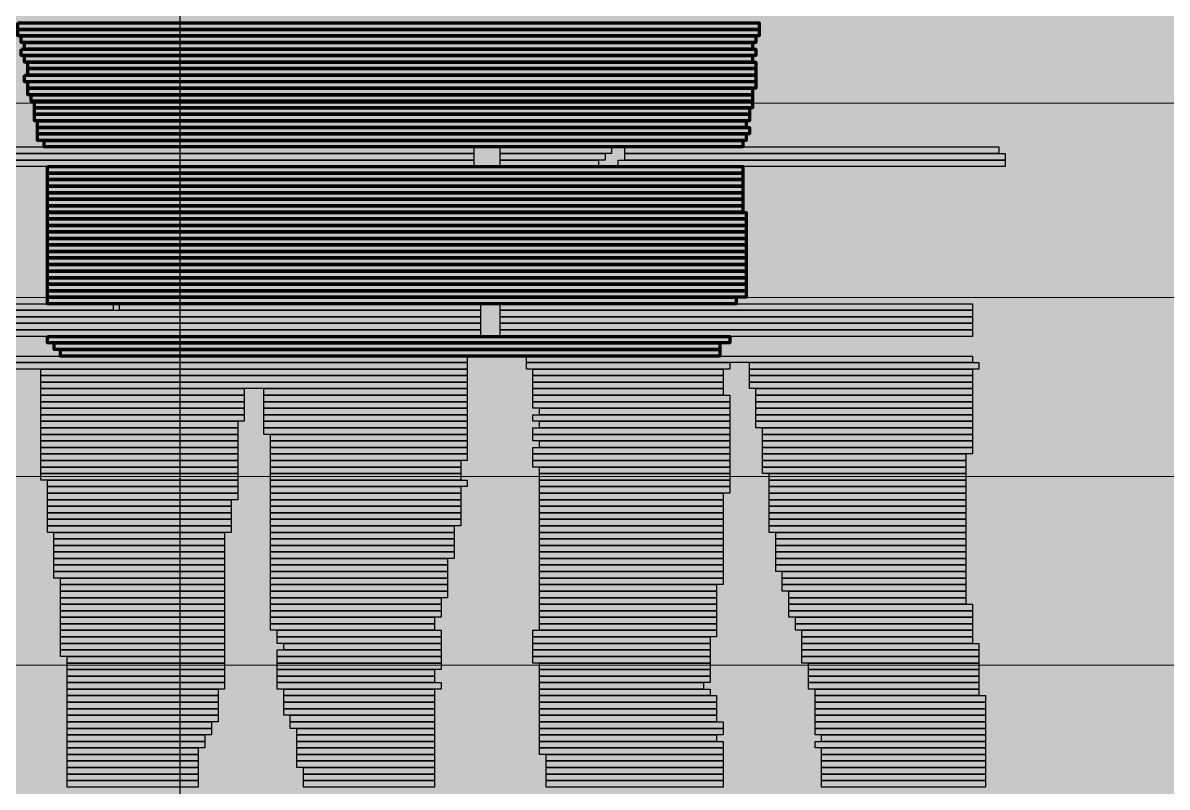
# Model space of a CAD drawing. Header units: millimetres. Extents: x 2976 to 41668, y 1850 to 28527.
# Drawn here: x 21355 to 22453, y 8977 to 9710 of the extents above; entities that cross this region are included whole.
import ezdxf

# ---------------------------------------------------------------- set-up
doc = ezdxf.new("R2010")
doc.units = ezdxf.units.MM
doc.header["$LTSCALE"] = 50
for name, color, linetype in [('00_Wand_Bestand', 7, 'Continuous'), ('01_Daemmung_neu', 9, 'Continuous'), ('05_Linien_stark', 7, 'Continuous'), ('06_Linien_fein', 3, 'Continuous')]:
    doc.layers.add(name, color=color, linetype=linetype)

msp = doc.modelspace()

# ---------------------------------------------------------------- hatches: boundary and pattern name
at = {"layer": '00_Wand_Bestand'}
for points in [[(20937.5, 9591.4), (21787.3, 9591.4), (21787.3, 9585.1), (20937.5, 9585.1)], [(21812.5, 9591.4), (21919.5, 9591.4), (21919.5, 9585.1), (21812.5, 9585.1)], [(21932.1, 9591.4), (22290.9, 9591.4), (22290.9, 9585.1), (21932.1, 9585.1)], [(20943.8, 9585.1), (21787.3, 9585.1), (21787.3, 9578.8), (20943.8, 9578.8)], [(20943.8, 9578.8), (21787.3, 9578.8), (21787.3, 9572.6), (20943.8, 9572.6)], [(21812.5, 9585.1), (21913.2, 9585.1), (21913.2, 9578.8), (21812.5, 9578.8)], [(21812.5, 9578.8), (21906.9, 9578.8), (21906.9, 9572.6), (21812.5, 9572.6)], [(21925.8, 9578.8), (22297.2, 9578.8), (22297.2, 9572.6), (21925.8, 9572.6)], [(21932.1, 9585.1), (22297.2, 9585.1), (22297.2, 9578.8), (21932.1, 9578.8)], [(20943.8, 9440.9), (21441.1, 9440.9), (21441.1, 9434.6), (20943.8, 9434.6)], [(21447.4, 9440.9), (21793.6, 9440.9), (21793.6, 9434.6), (21447.4, 9434.6)], [(21812.5, 9440.9), (22265.7, 9440.9), (22265.7, 9434.6), (21812.5, 9434.6)], [(20956.4, 9384.4), (21781, 9384.4), (21781, 9378.1), (20956.4, 9378.1)], [(21371.9, 9378.1), (21781, 9378.1), (21781, 9371.9), (21371.9, 9371.9)], [(21837.7, 9384.4), (22032.8, 9384.4), (22032.8, 9378.1), (21837.7, 9378.1)], [(21844, 9378.1), (22026.5, 9378.1), (22026.5, 9371.9), (21844, 9371.9)], [(22051.7, 9384.4), (22272, 9384.4), (22272, 9378.1), (22051.7, 9378.1)], [(22051.7, 9378.1), (22265.7, 9378.1), (22265.7, 9371.9), (22051.7, 9371.9)], [(21371.9, 9371.9), (21781, 9371.9), (21781, 9365.6), (21371.9, 9365.6)], [(21844, 9371.9), (22026.5, 9371.9), (22026.5, 9365.6), (21844, 9365.6)], [(22051.7, 9371.9), (22265.7, 9371.9), (22265.7, 9365.6), (22051.7, 9365.6)], [(21371.9, 9365.6), (21781, 9365.6), (21781, 9359.4), (21371.9, 9359.4)], [(21371.9, 9359.4), (21567, 9359.4), (21567, 9353.1), (21371.9, 9353.1)], [(21585.9, 9359.4), (21781, 9359.4), (21781, 9353.1), (21585.9, 9353.1)], [(21844, 9365.6), (22026.5, 9365.6), (22026.5, 9359.4), (21844, 9359.4)], [(21844, 9359.4), (22026.5, 9359.4), (22026.5, 9353.1), (21844, 9353.1)], [(22051.7, 9365.6), (22265.7, 9365.6), (22265.7, 9359.4), (22051.7, 9359.4)], [(22058, 9359.4), (22265.7, 9359.4), (22265.7, 9353.1), (22058, 9353.1)], [(21371.9, 9353.1), (21567, 9353.1), (21567, 9346.8), (21371.9, 9346.8)], [(21371.9, 9346.8), (21567, 9346.8), (21567, 9340.6), (21371.9, 9340.6)], [(21585.9, 9353.1), (21781, 9353.1), (21781, 9346.8), (21585.9, 9346.8)], [(21585.9, 9346.8), (21781, 9346.8), (21781, 9340.6), (21585.9, 9340.6)], [(21844, 9353.1), (22032.8, 9353.1), (22032.8, 9346.8), (21844, 9346.8)], [(21844, 9346.8), (22032.8, 9346.8), (22032.8, 9340.6), (21844, 9340.6)], [(22058, 9353.1), (22265.7, 9353.1), (22265.7, 9346.8), (22058, 9346.8)], [(22058, 9346.8), (22265.7, 9346.8), (22265.7, 9340.6), (22058, 9340.6)], [(21371.9, 9340.5), (21567, 9340.5), (21567, 9334.3), (21371.9, 9334.3)], [(21371.9, 9334.3), (21567, 9334.3), (21567, 9328), (21371.9, 9328)], [(21585.9, 9340.5), (21781, 9340.5), (21781, 9334.3), (21585.9, 9334.3)], [(21585.9, 9334.3), (21781, 9334.3), (21781, 9328), (21585.9, 9328)], [(21844, 9334.3), (22032.8, 9334.3), (22032.8, 9328), (21844, 9328)], [(21850.3, 9340.5), (22032.8, 9340.5), (22032.8, 9334.3), (21850.3, 9334.3)], [(22058, 9340.5), (22265.7, 9340.5), (22265.7, 9334.3), (22058, 9334.3)], [(22058, 9334.3), (22265.7, 9334.3), (22265.7, 9328), (22058, 9328)], [(21371.9, 9328), (21560.7, 9328), (21560.7, 9321.7), (21371.9, 9321.7)], [(21585.9, 9328), (21781, 9328), (21781, 9321.7), (21585.9, 9321.7)], [(21850.3, 9328), (22032.8, 9328), (22032.8, 9321.7), (21850.3, 9321.7)], [(22058, 9328), (22265.7, 9328), (22265.7, 9321.7), (22058, 9321.7)], [(21371.9, 9321.7), (21560.7, 9321.7), (21560.7, 9315.4), (21371.9, 9315.4)], [(21371.9, 9315.5), (21560.7, 9315.5), (21560.7, 9309.2), (21371.9, 9309.2)], [(21585.9, 9321.7), (21781, 9321.7), (21781, 9315.4), (21585.9, 9315.4)], [(21592.2, 9315.5), (21781, 9315.5), (21781, 9309.2), (21592.2, 9309.2)], [(21844, 9321.7), (22032.8, 9321.7), (22032.8, 9315.4), (21844, 9315.4)], [(21844, 9315.5), (22032.8, 9315.5), (22032.8, 9309.2), (21844, 9309.2)], [(22064.3, 9321.7), (22265.7, 9321.7), (22265.7, 9315.4), (22064.3, 9315.4)], [(22064.3, 9315.5), (22265.7, 9315.5), (22265.7, 9309.2), (22064.3, 9309.2)], [(21371.9, 9309.2), (21560.7, 9309.2), (21560.7, 9302.9), (21371.9, 9302.9)], [(21371.9, 9302.9), (21560.7, 9302.9), (21560.7, 9296.7), (21371.9, 9296.7)], [(21592.2, 9309.2), (21781, 9309.2), (21781, 9302.9), (21592.2, 9302.9)], [(21592.2, 9302.9), (21781, 9302.9), (21781, 9296.7), (21592.2, 9296.7)], [(21844, 9302.9), (22032.8, 9302.9), (22032.8, 9296.7), (21844, 9296.7)], [(21850.3, 9309.2), (22032.8, 9309.2), (22032.8, 9302.9), (21850.3, 9302.9)], [(22064.3, 9309.2), (22265.7, 9309.2), (22265.7, 9302.9), (22064.3, 9302.9)], [(22064.3, 9302.9), (22265.7, 9302.9), (22265.7, 9296.7), (22064.3, 9296.7)], [(21371.9, 9296.7), (21560.7, 9296.7), (21560.7, 9290.4), (21371.9, 9290.4)], [(21371.9, 9290.4), (21560.7, 9290.4), (21560.7, 9284.1), (21371.9, 9284.1)], [(21592.2, 9296.7), (21781, 9296.7), (21781, 9290.4), (21592.2, 9290.4)], [(21592.2, 9290.4), (21774.7, 9290.4), (21774.7, 9284.1), (21592.2, 9284.1)], [(21844, 9296.7), (22032.8, 9296.7), (22032.8, 9290.4), (21844, 9290.4)], [(21844, 9290.4), (22032.8, 9290.4), (22032.8, 9284.1), (21844, 9284.1)], [(22064.3, 9296.7), (22259.4, 9296.7), (22259.4, 9290.4), (22064.3, 9290.4)], [(22064.3, 9290.4), (22259.4, 9290.4), (22259.4, 9284.1), (22064.3, 9284.1)], [(21371.9, 9284.1), (21560.7, 9284.1), (21560.7, 9277.8), (21371.9, 9277.8)], [(21592.2, 9284.1), (21774.7, 9284.1), (21774.7, 9277.8), (21592.2, 9277.8)], [(21850.3, 9284.1), (22032.8, 9284.1), (22032.8, 9277.8), (21850.3, 9277.8)], [(22064.3, 9284.1), (22259.4, 9284.1), (22259.4, 9277.8), (22064.3, 9277.8)], [(21371.9, 9277.9), (21560.7, 9277.9), (21560.7, 9271.6), (21371.9, 9271.6)], [(21378.2, 9271.6), (21560.7, 9271.6), (21560.7, 9265.3), (21378.2, 9265.3)], [(21592.2, 9277.9), (21774.7, 9277.9), (21774.7, 9271.6), (21592.2, 9271.6)], [(21592.2, 9271.6), (21781, 9271.6), (21781, 9265.3), (21592.2, 9265.3)], [(21850.3, 9277.9), (22032.8, 9277.9), (22032.8, 9271.6), (21850.3, 9271.6)], [(21850.3, 9271.6), (22032.8, 9271.6), (22032.8, 9265.3), (21850.3, 9265.3)], [(22070.6, 9277.9), (22259.4, 9277.9), (22259.4, 9271.6), (22070.6, 9271.6)], [(22070.6, 9271.6), (22259.4, 9271.6), (22259.4, 9265.3), (22070.6, 9265.3)], [(21378.2, 9265.3), (21560.7, 9265.3), (21560.7, 9259), (21378.2, 9259)], [(21378.2, 9259), (21560.7, 9259), (21560.7, 9252.8), (21378.2, 9252.8)], [(21592.2, 9265.3), (21774.7, 9265.3), (21774.7, 9259), (21592.2, 9259)], [(21592.2, 9259), (21774.7, 9259), (21774.7, 9252.8), (21592.2, 9252.8)], [(21850.3, 9265.3), (22032.8, 9265.3), (22032.8, 9259), (21850.3, 9259)], [(21850.3, 9259), (22026.5, 9259), (22026.5, 9252.8), (21850.3, 9252.8)], [(22070.6, 9265.3), (22259.4, 9265.3), (22259.4, 9259), (22070.6, 9259)], [(22070.6, 9259), (22259.4, 9259), (22259.4, 9252.8), (22070.6, 9252.8)], [(21378.2, 9252.7), (21554.4, 9252.7), (21554.4, 9246.5), (21378.2, 9246.5)], [(21378.2, 9246.5), (21554.4, 9246.5), (21554.4, 9240.2), (21378.2, 9240.2)], [(21592.2, 9252.7), (21774.7, 9252.7), (21774.7, 9246.5), (21592.2, 9246.5)], [(21592.2, 9246.5), (21774.7, 9246.5), (21774.7, 9240.2), (21592.2, 9240.2)], [(21850.3, 9252.7), (22026.5, 9252.7), (22026.5, 9246.5), (21850.3, 9246.5)], [(21850.3, 9246.5), (22026.5, 9246.5), (22026.5, 9240.2), (21850.3, 9240.2)], [(22070.6, 9252.7), (22259.4, 9252.7), (22259.4, 9246.5), (22070.6, 9246.5)], [(22070.6, 9246.5), (22259.4, 9246.5), (22259.4, 9240.2), (22070.6, 9240.2)], [(21378.2, 9240.2), (21554.4, 9240.2), (21554.4, 9234), (21378.2, 9234)], [(21378.2, 9234), (21554.4, 9234), (21554.4, 9227.7), (21378.2, 9227.7)], [(21592.2, 9240.2), (21774.7, 9240.2), (21774.7, 9234), (21592.2, 9234)], [(21592.2, 9234), (21774.7, 9234), (21774.7, 9227.7), (21592.2, 9227.7)], [(21850.3, 9240.2), (22026.5, 9240.2), (22026.5, 9234), (21850.3, 9234)], [(21850.3, 9234), (22026.5, 9234), (22026.5, 9227.7), (21850.3, 9227.7)], [(22070.6, 9240.2), (22259.4, 9240.2), (22259.4, 9234), (22070.6, 9234)], [(22070.6, 9234), (22259.4, 9234), (22259.4, 9227.7), (22070.6, 9227.7)], [(21378.2, 9227.7), (21554.4, 9227.7), (21554.4, 9221.4), (21378.2, 9221.4)], [(21592.2, 9227.7), (21768.4, 9227.7), (21768.4, 9221.4), (21592.2, 9221.4)], [(21850.3, 9227.7), (22026.5, 9227.7), (22026.5, 9221.4), (21850.3, 9221.4)], [(22070.6, 9227.7), (22259.4, 9227.7), (22259.4, 9221.4), (22070.6, 9221.4)], [(21384.4, 9221.4), (21548.1, 9221.4), (21548.1, 9215.2), (21384.4, 9215.2)], [(21384.4, 9215.2), (21548.1, 9215.2), (21548.1, 9208.9), (21384.4, 9208.9)], [(21592.2, 9221.4), (21768.4, 9221.4), (21768.4, 9215.2), (21592.2, 9215.2)], [(21592.2, 9215.2), (21768.4, 9215.2), (21768.4, 9208.9), (21592.2, 9208.9)], [(21850.3, 9221.4), (22026.5, 9221.4), (22026.5, 9215.2), (21850.3, 9215.2)], [(21850.3, 9215.2), (22026.5, 9215.2), (22026.5, 9208.9), (21850.3, 9208.9)], [(22076.9, 9221.4), (22259.4, 9221.4), (22259.4, 9215.2), (22076.9, 9215.2)], [(22076.9, 9215.2), (22259.4, 9215.2), (22259.4, 9208.9), (22076.9, 9208.9)], [(21384.4, 9208.9), (21548.1, 9208.9), (21548.1, 9202.6), (21384.4, 9202.6)], [(21384.4, 9202.6), (21548.1, 9202.6), (21548.1, 9196.3), (21384.4, 9196.3)], [(21592.2, 9208.9), (21768.4, 9208.9), (21768.4, 9202.6), (21592.2, 9202.6)], [(21592.2, 9202.6), (21768.4, 9202.6), (21768.4, 9196.3), (21592.2, 9196.3)], [(21850.3, 9208.9), (22026.5, 9208.9), (22026.5, 9202.6), (21850.3, 9202.6)], [(21850.3, 9202.6), (22026.5, 9202.6), (22026.5, 9196.3), (21850.3, 9196.3)], [(22076.9, 9208.9), (22259.4, 9208.9), (22259.4, 9202.6), (22076.9, 9202.6)], [(22076.9, 9202.6), (22259.4, 9202.6), (22259.4, 9196.3), (22076.9, 9196.3)], [(21384.4, 9196.3), (21548.1, 9196.3), (21548.1, 9190.1), (21384.4, 9190.1)], [(21384.4, 9190.1), (21548.1, 9190.1), (21548.1, 9183.8), (21384.4, 9183.8)], [(21592.2, 9196.3), (21762.1, 9196.3), (21762.1, 9190.1), (21592.2, 9190.1)], [(21592.2, 9190.1), (21762.1, 9190.1), (21762.1, 9183.8), (21592.2, 9183.8)], [(21850.3, 9196.3), (22026.5, 9196.3), (22026.5, 9190.1), (21850.3, 9190.1)], [(21850.3, 9190.1), (22026.5, 9190.1), (22026.5, 9183.8), (21850.3, 9183.8)], [(22076.9, 9196.3), (22259.4, 9196.3), (22259.4, 9190.1), (22076.9, 9190.1)], [(22076.9, 9190.1), (22259.4, 9190.1), (22259.4, 9183.8), (22076.9, 9183.8)], [(21384.4, 9183.8), (21548.1, 9183.8), (21548.1, 9177.5), (21384.4, 9177.5)], [(21592.2, 9183.8), (21762.1, 9183.8), (21762.1, 9177.5), (21592.2, 9177.5)], [(21850.3, 9183.8), (22026.5, 9183.8), (22026.5, 9177.5), (21850.3, 9177.5)], [(22083.1, 9183.8), (22259.4, 9183.8), (22259.4, 9177.5), (22083.1, 9177.5)], [(21390.8, 9177.5), (21548.1, 9177.5), (21548.1, 9171.3), (21390.8, 9171.3)], [(21390.8, 9171.3), (21548.1, 9171.3), (21548.1, 9165), (21390.8, 9165)], [(21592.2, 9177.5), (21762.1, 9177.5), (21762.1, 9171.3), (21592.2, 9171.3)], [(21592.2, 9171.3), (21762.1, 9171.3), (21762.1, 9165), (21592.2, 9165)], [(21850.3, 9177.5), (22026.5, 9177.5), (22026.5, 9171.3), (21850.3, 9171.3)], [(21850.3, 9171.3), (22020.2, 9171.3), (22020.2, 9165), (21850.3, 9165)], [(22083.1, 9177.5), (22259.4, 9177.5), (22259.4, 9171.3), (22083.1, 9171.3)], [(22083.1, 9171.3), (22259.4, 9171.3), (22259.4, 9165), (22083.1, 9165)], [(21390.8, 9165), (21548.1, 9165), (21548.1, 9158.7), (21390.8, 9158.7)], [(21390.8, 9158.7), (21548.1, 9158.7), (21548.1, 9152.4), (21390.8, 9152.4)], [(21592.2, 9165), (21762.1, 9165), (21762.1, 9158.7), (21592.2, 9158.7)], [(21592.2, 9158.7), (21755.8, 9158.7), (21755.8, 9152.4), (21592.2, 9152.4)], [(21850.3, 9165), (22020.2, 9165), (22020.2, 9158.7), (21850.3, 9158.7)], [(21850.3, 9158.7), (22020.2, 9158.7), (22020.2, 9152.4), (21850.3, 9152.4)], [(22089.5, 9165), (22259.4, 9165), (22259.4, 9158.7), (22089.5, 9158.7)], [(22089.5, 9158.7), (22259.4, 9158.7), (22259.4, 9152.4), (22089.5, 9152.4)], [(21390.8, 9152.4), (21548.1, 9152.4), (21548.1, 9146.2), (21390.8, 9146.2)], [(21390.8, 9146.2), (21548.1, 9146.2), (21548.1, 9139.9), (21390.8, 9139.9)], [(21592.2, 9152.4), (21755.8, 9152.4), (21755.8, 9146.2), (21592.2, 9146.2)], [(21592.2, 9146.2), (21755.8, 9146.2), (21755.8, 9139.9), (21592.2, 9139.9)], [(21850.3, 9152.4), (22020.2, 9152.4), (22020.2, 9146.2), (21850.3, 9146.2)], [(21850.3, 9146.2), (22020.2, 9146.2), (22020.2, 9139.9), (21850.3, 9139.9)], [(22089.5, 9152.4), (22265.7, 9152.4), (22265.7, 9146.2), (22089.5, 9146.2)], [(22089.5, 9146.2), (22265.7, 9146.2), (22265.7, 9139.9), (22089.5, 9139.9)], [(21390.8, 9139.9), (21548.1, 9139.9), (21548.1, 9133.6), (21390.8, 9133.6)], [(21592.2, 9139.9), (21749.5, 9139.9), (21749.5, 9133.6), (21592.2, 9133.6)], [(21850.3, 9139.9), (22020.2, 9139.9), (22020.2, 9133.6), (21850.3, 9133.6)], [(22095.8, 9139.9), (22265.7, 9139.9), (22265.7, 9133.6), (22095.8, 9133.6)], [(21390.8, 9133.6), (21548.1, 9133.6), (21548.1, 9127.4), (21390.8, 9127.4)], [(21390.8, 9127.4), (21548.1, 9127.4), (21548.1, 9121.1), (21390.8, 9121.1)], [(21592.2, 9133.6), (21749.5, 9133.6), (21749.5, 9127.4), (21592.2, 9127.4)], [(21598.5, 9127.4), (21755.8, 9127.4), (21755.8, 9121.1), (21598.5, 9121.1)], [(21844, 9127.4), (22020.2, 9127.4), (22020.2, 9121.1), (21844, 9121.1)], [(21850.3, 9133.6), (22020.2, 9133.6), (22020.2, 9127.4), (21850.3, 9127.4)], [(22095.8, 9133.6), (22265.7, 9133.6), (22265.7, 9127.4), (22095.8, 9127.4)], [(22102.1, 9127.4), (22265.7, 9127.4), (22265.7, 9121.1), (22102.1, 9121.1)], [(21390.8, 9121.1), (21548.1, 9121.1), (21548.1, 9114.8), (21390.8, 9114.8)], [(21390.8, 9114.8), (21548.1, 9114.8), (21548.1, 9108.5), (21390.8, 9108.5)], [(21598.5, 9121.1), (21755.8, 9121.1), (21755.8, 9114.8), (21598.5, 9114.8)], [(21604.8, 9114.8), (21755.9, 9114.8), (21755.9, 9108.5), (21604.8, 9108.5)], [(21844, 9121.1), (22013.9, 9121.1), (22013.9, 9114.8), (21844, 9114.8)], [(21844, 9114.8), (22013.9, 9114.8), (22013.9, 9108.5), (21844, 9108.5)], [(22102.1, 9121.1), (22265.7, 9121.1), (22265.7, 9114.8), (22102.1, 9114.8)], [(22102.1, 9114.8), (22272, 9114.8), (22272, 9108.5), (22102.1, 9108.5)], [(21390.8, 9108.6), (21548.1, 9108.6), (21548.1, 9102.3), (21390.8, 9102.3)], [(21397, 9102.3), (21548.1, 9102.3), (21548.1, 9096), (21397, 9096)], [(21598.5, 9108.6), (21755.8, 9108.6), (21755.8, 9102.3), (21598.5, 9102.3)], [(21598.5, 9102.3), (21755.8, 9102.3), (21755.8, 9096), (21598.5, 9096)], [(21844, 9108.6), (22013.9, 9108.6), (22013.9, 9102.3), (21844, 9102.3)], [(21844, 9102.3), (22013.9, 9102.3), (22013.9, 9096), (21844, 9096)], [(22102.1, 9108.6), (22272, 9108.6), (22272, 9102.3), (22102.1, 9102.3)], [(22102.1, 9102.3), (22272, 9102.3), (22272, 9096), (22102.1, 9096)], [(21397, 9096), (21548.1, 9096), (21548.1, 9089.7), (21397, 9089.7)], [(21598.5, 9096), (21755.8, 9096), (21755.8, 9089.7), (21598.5, 9089.7)], [(21850.3, 9096), (22013.9, 9096), (22013.9, 9089.7), (21850.3, 9089.7)], [(22108.3, 9096), (22272, 9096), (22272, 9089.7), (22108.3, 9089.7)], [(21397, 9089.7), (21548.1, 9089.7), (21548.1, 9083.5), (21397, 9083.5)], [(21397, 9083.5), (21548.1, 9083.5), (21548.1, 9077.2), (21397, 9077.2)], [(21598.5, 9089.7), (21749.5, 9089.7), (21749.5, 9083.5), (21598.5, 9083.5)], [(21598.5, 9083.5), (21749.5, 9083.5), (21749.5, 9077.2), (21598.5, 9077.2)], [(21850.3, 9089.7), (22013.9, 9089.7), (22013.9, 9083.5), (21850.3, 9083.5)], [(21850.3, 9083.5), (22013.9, 9083.5), (22013.9, 9077.2), (21850.3, 9077.2)], [(22108.3, 9089.7), (22272, 9089.7), (22272, 9083.5), (22108.3, 9083.5)], [(22108.3, 9083.5), (22272, 9083.5), (22272, 9077.2), (22108.3, 9077.2)], [(21397, 9077.2), (21548.1, 9077.2), (21548.1, 9070.9), (21397, 9070.9)], [(21397, 9070.9), (21541.8, 9070.9), (21541.8, 9064.7), (21397, 9064.7)], [(21598.5, 9077.2), (21755.8, 9077.2), (21755.8, 9070.9), (21598.5, 9070.9)], [(21604.8, 9070.9), (21749.5, 9070.9), (21749.5, 9064.7), (21604.8, 9064.7)], [(21850.3, 9077.2), (22007.6, 9077.2), (22007.6, 9070.9), (21850.3, 9070.9)], [(21850.3, 9070.9), (22013.9, 9070.9), (22013.9, 9064.7), (21850.3, 9064.7)], [(22108.3, 9077.2), (22272, 9077.2), (22272, 9070.9), (22108.3, 9070.9)], [(22114.7, 9070.9), (22272, 9070.9), (22272, 9064.7), (22114.7, 9064.7)], [(21397, 9064.7), (21541.8, 9064.7), (21541.8, 9058.4), (21397, 9058.4)], [(21397, 9058.4), (21541.8, 9058.4), (21541.8, 9052.1), (21397, 9052.1)], [(21604.8, 9064.7), (21749.5, 9064.7), (21749.5, 9058.4), (21604.8, 9058.4)], [(21604.8, 9058.4), (21749.5, 9058.4), (21749.5, 9052.1), (21604.8, 9052.1)], [(21850.3, 9064.7), (22020.2, 9064.7), (22020.2, 9058.4), (21850.3, 9058.4)], [(21850.3, 9058.4), (22020.2, 9058.4), (22020.2, 9052.1), (21850.3, 9052.1)], [(22114.7, 9064.7), (22278.3, 9064.7), (22278.3, 9058.4), (22114.7, 9058.4)], [(22114.7, 9058.4), (22278.3, 9058.4), (22278.3, 9052.1), (22114.7, 9052.1)], [(21397, 9052.1), (21541.8, 9052.1), (21541.8, 9045.9), (21397, 9045.9)], [(21604.8, 9052.1), (21749.5, 9052.1), (21749.5, 9045.9), (21604.8, 9045.9)], [(21850.3, 9052.1), (22020.2, 9052.1), (22020.2, 9045.9), (21850.3, 9045.9)], [(22114.7, 9052.1), (22278.3, 9052.1), (22278.3, 9045.9), (22114.7, 9045.9)], [(21397, 9045.9), (21541.8, 9045.9), (21541.8, 9039.6), (21397, 9039.6)], [(21397, 9039.6), (21535.5, 9039.6), (21535.5, 9033.3), (21397, 9033.3)], [(21611.1, 9045.9), (21749.5, 9045.9), (21749.5, 9039.6), (21611.1, 9039.6)], [(21611.1, 9039.6), (21749.5, 9039.6), (21749.5, 9033.3), (21611.1, 9033.3)], [(21850.3, 9045.9), (22020.2, 9045.9), (22020.2, 9039.6), (21850.3, 9039.6)], [(21850.3, 9039.6), (22026.5, 9039.6), (22026.5, 9033.3), (21850.3, 9033.3)], [(22114.7, 9045.9), (22278.3, 9045.9), (22278.3, 9039.6), (22114.7, 9039.6)], [(22114.7, 9039.6), (22278.3, 9039.6), (22278.3, 9033.3), (22114.7, 9033.3)], [(21397, 9033.3), (21535.5, 9033.3), (21535.5, 9027.1), (21397, 9027.1)], [(21397, 9027.1), (21529.2, 9027.1), (21529.2, 9020.8), (21397, 9020.8)], [(21617.4, 9033.3), (21749.5, 9033.3), (21749.5, 9027.1), (21617.4, 9027.1)], [(21617.4, 9027.1), (21749.5, 9027.1), (21749.5, 9020.8), (21617.4, 9020.8)], [(21850.3, 9033.3), (22026.5, 9033.3), (22026.5, 9027.1), (21850.3, 9027.1)], [(21850.3, 9027.1), (22020.2, 9027.1), (22020.2, 9020.8), (21850.3, 9020.8)], [(22114.7, 9033.3), (22278.3, 9033.3), (22278.3, 9027.1), (22114.7, 9027.1)], [(22120.9, 9027.1), (22278.3, 9027.1), (22278.3, 9020.8), (22120.9, 9020.8)], [(21397, 9020.7), (21529.2, 9020.7), (21529.2, 9014.5), (21397, 9014.5)], [(21397, 9014.5), (21522.9, 9014.5), (21522.9, 9008.2), (21397, 9008.2)], [(21617.4, 9020.7), (21749.5, 9020.7), (21749.5, 9014.5), (21617.4, 9014.5)], [(21617.4, 9014.5), (21749.5, 9014.5), (21749.5, 9008.2), (21617.4, 9008.2)], [(21850.3, 9020.7), (22026.5, 9020.7), (22026.5, 9014.5), (21850.3, 9014.5)], [(21850.3, 9014.5), (22026.5, 9014.5), (22026.5, 9008.2), (21850.3, 9008.2)], [(22114.7, 9020.7), (22278.3, 9020.7), (22278.3, 9014.5), (22114.7, 9014.5)], [(22120.9, 9014.5), (22278.3, 9014.5), (22278.3, 9008.2), (22120.9, 9008.2)], [(21397, 9008.2), (21522.9, 9008.2), (21522.9, 9002), (21397, 9002)], [(21617.4, 9008.2), (21749.5, 9008.2), (21749.5, 9002), (21617.4, 9002)], [(21856.6, 9008.2), (22026.5, 9008.2), (22026.5, 9002), (21856.6, 9002)], [(22120.9, 9008.2), (22278.3, 9008.2), (22278.3, 9002), (22120.9, 9002)], [(21397, 9002), (21522.9, 9002), (21522.9, 8995.7), (21397, 8995.7)], [(21397, 8995.7), (21522.9, 8995.7), (21522.9, 8989.4), (21397, 8989.4)], [(21617.4, 9002), (21749.5, 9002), (21749.5, 8995.7), (21617.4, 8995.7)], [(21623.7, 8995.7), (21749.5, 8995.7), (21749.5, 8989.4), (21623.7, 8989.4)], [(21856.6, 9002), (22026.5, 9002), (22026.5, 8995.7), (21856.6, 8995.7)], [(21856.6, 8995.7), (22026.5, 8995.7), (22026.5, 8989.4), (21856.6, 8989.4)], [(22120.9, 9002), (22278.3, 9002), (22278.3, 8995.7), (22120.9, 8995.7)], [(22120.9, 8995.7), (22278.3, 8995.7), (22278.3, 8989.4), (22120.9, 8989.4)], [(21397, 8989.4), (21522.9, 8989.4), (21522.9, 8983.2), (21397, 8983.2)], [(21397, 8983.2), (21522.9, 8983.2), (21522.9, 8976.9), (21397, 8976.9)], [(21623.7, 8989.4), (21749.5, 8989.4), (21749.5, 8983.2), (21623.7, 8983.2)], [(21623.7, 8983.2), (21749.5, 8983.2), (21749.5, 8976.9), (21623.7, 8976.9)], [(21856.6, 8989.4), (22026.5, 8989.4), (22026.5, 8983.2), (21856.6, 8983.2)], [(21856.6, 8983.2), (22026.5, 8983.2), (22026.5, 8976.9), (21856.6, 8976.9)], [(22120.9, 8989.4), (22278.3, 8989.4), (22278.3, 8983.2), (22120.9, 8983.2)], [(22120.9, 8983.2), (22278.3, 8983.2), (22278.3, 8976.9), (22120.9, 8976.9)]]:
    msp.add_hatch(color=7, dxfattribs=at).paths.add_polyline_path(points)
at = {"layer": '01_Daemmung_neu'}
msp.add_hatch(color=7, dxfattribs=at).paths.add_polyline_path([(11052, 17953.8), (24528.5, 17953.8), (24528.5, 8596.3), (11052, 8596.3)])

# ---------------------------------------------------------------- linework, layer by layer
at = {"layer": '00_Wand_Bestand'}
for points in [[(20937.5, 9591.4), (21787.3, 9591.4), (21787.3, 9585.1), (20937.5, 9585.1)], [(21812.5, 9591.4), (21919.5, 9591.4), (21919.5, 9585.1), (21812.5, 9585.1)], [(21932.1, 9591.4), (22290.9, 9591.4), (22290.9, 9585.1), (21932.1, 9585.1)], [(20943.8, 9585.1), (21787.3, 9585.1), (21787.3, 9578.8), (20943.8, 9578.8)], [(20943.8, 9578.8), (21787.3, 9578.8), (21787.3, 9572.6), (20943.8, 9572.6)], [(21812.5, 9585.1), (21913.2, 9585.1), (21913.2, 9578.8), (21812.5, 9578.8)], [(21812.5, 9578.8), (21906.9, 9578.8), (21906.9, 9572.6), (21812.5, 9572.6)], [(21925.8, 9578.8), (22297.2, 9578.8), (22297.2, 9572.6), (21925.8, 9572.6)], [(21932.1, 9585.1), (22297.2, 9585.1), (22297.2, 9578.8), (21932.1, 9578.8)], [(20943.8, 9440.9), (21441.1, 9440.9), (21441.1, 9434.6), (20943.8, 9434.6)], [(21447.4, 9440.9), (21793.6, 9440.9), (21793.6, 9434.6), (21447.4, 9434.6)], [(21812.5, 9440.9), (22265.7, 9440.9), (22265.7, 9434.6), (21812.5, 9434.6)], [(20956.4, 9384.4), (21781, 9384.4), (21781, 9378.1), (20956.4, 9378.1)], [(21371.9, 9378.1), (21781, 9378.1), (21781, 9371.9), (21371.9, 9371.9)], [(21837.7, 9384.4), (22032.8, 9384.4), (22032.8, 9378.1), (21837.7, 9378.1)], [(21844, 9378.1), (22026.5, 9378.1), (22026.5, 9371.9), (21844, 9371.9)], [(22051.7, 9384.4), (22272, 9384.4), (22272, 9378.1), (22051.7, 9378.1)], [(22051.7, 9378.1), (22265.7, 9378.1), (22265.7, 9371.9), (22051.7, 9371.9)], [(21371.9, 9371.9), (21781, 9371.9), (21781, 9365.6), (21371.9, 9365.6)], [(21844, 9371.9), (22026.5, 9371.9), (22026.5, 9365.6), (21844, 9365.6)], [(22051.7, 9371.9), (22265.7, 9371.9), (22265.7, 9365.6), (22051.7, 9365.6)], [(21371.9, 9365.6), (21781, 9365.6), (21781, 9359.4), (21371.9, 9359.4)], [(21371.9, 9359.4), (21567, 9359.4), (21567, 9353.1), (21371.9, 9353.1)], [(21585.9, 9359.4), (21781, 9359.4), (21781, 9353.1), (21585.9, 9353.1)], [(21844, 9365.6), (22026.5, 9365.6), (22026.5, 9359.4), (21844, 9359.4)], [(21844, 9359.4), (22026.5, 9359.4), (22026.5, 9353.1), (21844, 9353.1)], [(22051.7, 9365.6), (22265.7, 9365.6), (22265.7, 9359.4), (22051.7, 9359.4)], [(22058, 9359.4), (22265.7, 9359.4), (22265.7, 9353.1), (22058, 9353.1)], [(21371.9, 9353.1), (21567, 9353.1), (21567, 9346.8), (21371.9, 9346.8)], [(21371.9, 9346.8), (21567, 9346.8), (21567, 9340.6), (21371.9, 9340.6)], [(21585.9, 9353.1), (21781, 9353.1), (21781, 9346.8), (21585.9, 9346.8)], [(21585.9, 9346.8), (21781, 9346.8), (21781, 9340.6), (21585.9, 9340.6)], [(21844, 9353.1), (22032.8, 9353.1), (22032.8, 9346.8), (21844, 9346.8)], [(21844, 9346.8), (22032.8, 9346.8), (22032.8, 9340.6), (21844, 9340.6)], [(22058, 9353.1), (22265.7, 9353.1), (22265.7, 9346.8), (22058, 9346.8)], [(22058, 9346.8), (22265.7, 9346.8), (22265.7, 9340.6), (22058, 9340.6)], [(21371.9, 9340.5), (21567, 9340.5), (21567, 9334.3), (21371.9, 9334.3)], [(21371.9, 9334.3), (21567, 9334.3), (21567, 9328), (21371.9, 9328)], [(21585.9, 9340.5), (21781, 9340.5), (21781, 9334.3), (21585.9, 9334.3)], [(21585.9, 9334.3), (21781, 9334.3), (21781, 9328), (21585.9, 9328)], [(21844, 9334.3), (22032.8, 9334.3), (22032.8, 9328), (21844, 9328)], [(21850.3, 9340.5), (22032.8, 9340.5), (22032.8, 9334.3), (21850.3, 9334.3)], [(22058, 9340.5), (22265.7, 9340.5), (22265.7, 9334.3), (22058, 9334.3)], [(22058, 9334.3), (22265.7, 9334.3), (22265.7, 9328), (22058, 9328)], [(21371.9, 9328), (21560.7, 9328), (21560.7, 9321.7), (21371.9, 9321.7)], [(21585.9, 9328), (21781, 9328), (21781, 9321.7), (21585.9, 9321.7)], [(21850.3, 9328), (22032.8, 9328), (22032.8, 9321.7), (21850.3, 9321.7)], [(22058, 9328), (22265.7, 9328), (22265.7, 9321.7), (22058, 9321.7)], [(21371.9, 9321.7), (21560.7, 9321.7), (21560.7, 9315.4), (21371.9, 9315.4)], [(21371.9, 9315.5), (21560.7, 9315.5), (21560.7, 9309.2), (21371.9, 9309.2)], [(21585.9, 9321.7), (21781, 9321.7), (21781, 9315.4), (21585.9, 9315.4)], [(21592.2, 9315.5), (21781, 9315.5), (21781, 9309.2), (21592.2, 9309.2)], [(21844, 9321.7), (22032.8, 9321.7), (22032.8, 9315.4), (21844, 9315.4)], [(21844, 9315.5), (22032.8, 9315.5), (22032.8, 9309.2), (21844, 9309.2)], [(22064.3, 9321.7), (22265.7, 9321.7), (22265.7, 9315.4), (22064.3, 9315.4)], [(22064.3, 9315.5), (22265.7, 9315.5), (22265.7, 9309.2), (22064.3, 9309.2)], [(21371.9, 9309.2), (21560.7, 9309.2), (21560.7, 9302.9), (21371.9, 9302.9)], [(21371.9, 9302.9), (21560.7, 9302.9), (21560.7, 9296.7), (21371.9, 9296.7)], [(21592.2, 9309.2), (21781, 9309.2), (21781, 9302.9), (21592.2, 9302.9)], [(21592.2, 9302.9), (21781, 9302.9), (21781, 9296.7), (21592.2, 9296.7)], [(21844, 9302.9), (22032.8, 9302.9), (22032.8, 9296.7), (21844, 9296.7)], [(21850.3, 9309.2), (22032.8, 9309.2), (22032.8, 9302.9), (21850.3, 9302.9)], [(22064.3, 9309.2), (22265.7, 9309.2), (22265.7, 9302.9), (22064.3, 9302.9)], [(22064.3, 9302.9), (22265.7, 9302.9), (22265.7, 9296.7), (22064.3, 9296.7)], [(21371.9, 9296.7), (21560.7, 9296.7), (21560.7, 9290.4), (21371.9, 9290.4)], [(21371.9, 9290.4), (21560.7, 9290.4), (21560.7, 9284.1), (21371.9, 9284.1)], [(21592.2, 9296.7), (21781, 9296.7), (21781, 9290.4), (21592.2, 9290.4)], [(21592.2, 9290.4), (21774.7, 9290.4), (21774.7, 9284.1), (21592.2, 9284.1)], [(21844, 9296.7), (22032.8, 9296.7), (22032.8, 9290.4), (21844, 9290.4)], [(21844, 9290.4), (22032.8, 9290.4), (22032.8, 9284.1), (21844, 9284.1)], [(22064.3, 9296.7), (22259.4, 9296.7), (22259.4, 9290.4), (22064.3, 9290.4)], [(22064.3, 9290.4), (22259.4, 9290.4), (22259.4, 9284.1), (22064.3, 9284.1)], [(21371.9, 9284.1), (21560.7, 9284.1), (21560.7, 9277.8), (21371.9, 9277.8)], [(21592.2, 9284.1), (21774.7, 9284.1), (21774.7, 9277.8), (21592.2, 9277.8)], [(21850.3, 9284.1), (22032.8, 9284.1), (22032.8, 9277.8), (21850.3, 9277.8)], [(22064.3, 9284.1), (22259.4, 9284.1), (22259.4, 9277.8), (22064.3, 9277.8)], [(21371.9, 9277.9), (21560.7, 9277.9), (21560.7, 9271.6), (21371.9, 9271.6)], [(21378.2, 9271.6), (21560.7, 9271.6), (21560.7, 9265.3), (21378.2, 9265.3)], [(21592.2, 9277.9), (21774.7, 9277.9), (21774.7, 9271.6), (21592.2, 9271.6)], [(21592.2, 9271.6), (21781, 9271.6), (21781, 9265.3), (21592.2, 9265.3)], [(21850.3, 9277.9), (22032.8, 9277.9), (22032.8, 9271.6), (21850.3, 9271.6)], [(21850.3, 9271.6), (22032.8, 9271.6), (22032.8, 9265.3), (21850.3, 9265.3)], [(22070.6, 9277.9), (22259.4, 9277.9), (22259.4, 9271.6), (22070.6, 9271.6)], [(22070.6, 9271.6), (22259.4, 9271.6), (22259.4, 9265.3), (22070.6, 9265.3)], [(21378.2, 9265.3), (21560.7, 9265.3), (21560.7, 9259), (21378.2, 9259)], [(21378.2, 9259), (21560.7, 9259), (21560.7, 9252.8), (21378.2, 9252.8)], [(21592.2, 9265.3), (21774.7, 9265.3), (21774.7, 9259), (21592.2, 9259)], [(21592.2, 9259), (21774.7, 9259), (21774.7, 9252.8), (21592.2, 9252.8)], [(21850.3, 9265.3), (22032.8, 9265.3), (22032.8, 9259), (21850.3, 9259)], [(21850.3, 9259), (22026.5, 9259), (22026.5, 9252.8), (21850.3, 9252.8)], [(22070.6, 9265.3), (22259.4, 9265.3), (22259.4, 9259), (22070.6, 9259)], [(22070.6, 9259), (22259.4, 9259), (22259.4, 9252.8), (22070.6, 9252.8)], [(21378.2, 9252.7), (21554.4, 9252.7), (21554.4, 9246.5), (21378.2, 9246.5)], [(21378.2, 9246.5), (21554.4, 9246.5), (21554.4, 9240.2), (21378.2, 9240.2)], [(21592.2, 9252.7), (21774.7, 9252.7), (21774.7, 9246.5), (21592.2, 9246.5)], [(21592.2, 9246.5), (21774.7, 9246.5), (21774.7, 9240.2), (21592.2, 9240.2)], [(21850.3, 9252.7), (22026.5, 9252.7), (22026.5, 9246.5), (21850.3, 9246.5)], [(21850.3, 9246.5), (22026.5, 9246.5), (22026.5, 9240.2), (21850.3, 9240.2)], [(22070.6, 9252.7), (22259.4, 9252.7), (22259.4, 9246.5), (22070.6, 9246.5)], [(22070.6, 9246.5), (22259.4, 9246.5), (22259.4, 9240.2), (22070.6, 9240.2)], [(21378.2, 9240.2), (21554.4, 9240.2), (21554.4, 9234), (21378.2, 9234)], [(21378.2, 9234), (21554.4, 9234), (21554.4, 9227.7), (21378.2, 9227.7)], [(21592.2, 9240.2), (21774.7, 9240.2), (21774.7, 9234), (21592.2, 9234)], [(21592.2, 9234), (21774.7, 9234), (21774.7, 9227.7), (21592.2, 9227.7)], [(21850.3, 9240.2), (22026.5, 9240.2), (22026.5, 9234), (21850.3, 9234)], [(21850.3, 9234), (22026.5, 9234), (22026.5, 9227.7), (21850.3, 9227.7)], [(22070.6, 9240.2), (22259.4, 9240.2), (22259.4, 9234), (22070.6, 9234)], [(22070.6, 9234), (22259.4, 9234), (22259.4, 9227.7), (22070.6, 9227.7)], [(21378.2, 9227.7), (21554.4, 9227.7), (21554.4, 9221.4), (21378.2, 9221.4)], [(21592.2, 9227.7), (21768.4, 9227.7), (21768.4, 9221.4), (21592.2, 9221.4)], [(21850.3, 9227.7), (22026.5, 9227.7), (22026.5, 9221.4), (21850.3, 9221.4)], [(22070.6, 9227.7), (22259.4, 9227.7), (22259.4, 9221.4), (22070.6, 9221.4)], [(21384.4, 9221.4), (21548.1, 9221.4), (21548.1, 9215.2), (21384.4, 9215.2)], [(21384.4, 9215.2), (21548.1, 9215.2), (21548.1, 9208.9), (21384.4, 9208.9)], [(21592.2, 9221.4), (21768.4, 9221.4), (21768.4, 9215.2), (21592.2, 9215.2)], [(21592.2, 9215.2), (21768.4, 9215.2), (21768.4, 9208.9), (21592.2, 9208.9)], [(21850.3, 9221.4), (22026.5, 9221.4), (22026.5, 9215.2), (21850.3, 9215.2)], [(21850.3, 9215.2), (22026.5, 9215.2), (22026.5, 9208.9), (21850.3, 9208.9)], [(22076.9, 9221.4), (22259.4, 9221.4), (22259.4, 9215.2), (22076.9, 9215.2)], [(22076.9, 9215.2), (22259.4, 9215.2), (22259.4, 9208.9), (22076.9, 9208.9)], [(21384.4, 9208.9), (21548.1, 9208.9), (21548.1, 9202.6), (21384.4, 9202.6)], [(21384.4, 9202.6), (21548.1, 9202.6), (21548.1, 9196.3), (21384.4, 9196.3)], [(21592.2, 9208.9), (21768.4, 9208.9), (21768.4, 9202.6), (21592.2, 9202.6)], [(21592.2, 9202.6), (21768.4, 9202.6), (21768.4, 9196.3), (21592.2, 9196.3)], [(21850.3, 9208.9), (22026.5, 9208.9), (22026.5, 9202.6), (21850.3, 9202.6)], [(21850.3, 9202.6), (22026.5, 9202.6), (22026.5, 9196.3), (21850.3, 9196.3)], [(22076.9, 9208.9), (22259.4, 9208.9), (22259.4, 9202.6), (22076.9, 9202.6)], [(22076.9, 9202.6), (22259.4, 9202.6), (22259.4, 9196.3), (22076.9, 9196.3)], [(21384.4, 9196.3), (21548.1, 9196.3), (21548.1, 9190.1), (21384.4, 9190.1)], [(21384.4, 9190.1), (21548.1, 9190.1), (21548.1, 9183.8), (21384.4, 9183.8)], [(21592.2, 9196.3), (21762.1, 9196.3), (21762.1, 9190.1), (21592.2, 9190.1)], [(21592.2, 9190.1), (21762.1, 9190.1), (21762.1, 9183.8), (21592.2, 9183.8)], [(21850.3, 9196.3), (22026.5, 9196.3), (22026.5, 9190.1), (21850.3, 9190.1)], [(21850.3, 9190.1), (22026.5, 9190.1), (22026.5, 9183.8), (21850.3, 9183.8)], [(22076.9, 9196.3), (22259.4, 9196.3), (22259.4, 9190.1), (22076.9, 9190.1)], [(22076.9, 9190.1), (22259.4, 9190.1), (22259.4, 9183.8), (22076.9, 9183.8)], [(21384.4, 9183.8), (21548.1, 9183.8), (21548.1, 9177.5), (21384.4, 9177.5)], [(21592.2, 9183.8), (21762.1, 9183.8), (21762.1, 9177.5), (21592.2, 9177.5)], [(21850.3, 9183.8), (22026.5, 9183.8), (22026.5, 9177.5), (21850.3, 9177.5)], [(22083.1, 9183.8), (22259.4, 9183.8), (22259.4, 9177.5), (22083.1, 9177.5)], [(21390.8, 9177.5), (21548.1, 9177.5), (21548.1, 9171.3), (21390.8, 9171.3)], [(21390.8, 9171.3), (21548.1, 9171.3), (21548.1, 9165), (21390.8, 9165)], [(21592.2, 9177.5), (21762.1, 9177.5), (21762.1, 9171.3), (21592.2, 9171.3)], [(21592.2, 9171.3), (21762.1, 9171.3), (21762.1, 9165), (21592.2, 9165)], [(21850.3, 9177.5), (22026.5, 9177.5), (22026.5, 9171.3), (21850.3, 9171.3)], [(21850.3, 9171.3), (22020.2, 9171.3), (22020.2, 9165), (21850.3, 9165)], [(22083.1, 9177.5), (22259.4, 9177.5), (22259.4, 9171.3), (22083.1, 9171.3)], [(22083.1, 9171.3), (22259.4, 9171.3), (22259.4, 9165), (22083.1, 9165)], [(21390.8, 9165), (21548.1, 9165), (21548.1, 9158.7), (21390.8, 9158.7)], [(21390.8, 9158.7), (21548.1, 9158.7), (21548.1, 9152.4), (21390.8, 9152.4)], [(21592.2, 9165), (21762.1, 9165), (21762.1, 9158.7), (21592.2, 9158.7)], [(21592.2, 9158.7), (21755.8, 9158.7), (21755.8, 9152.4), (21592.2, 9152.4)], [(21850.3, 9165), (22020.2, 9165), (22020.2, 9158.7), (21850.3, 9158.7)], [(21850.3, 9158.7), (22020.2, 9158.7), (22020.2, 9152.4), (21850.3, 9152.4)], [(22089.5, 9165), (22259.4, 9165), (22259.4, 9158.7), (22089.5, 9158.7)], [(22089.5, 9158.7), (22259.4, 9158.7), (22259.4, 9152.4), (22089.5, 9152.4)], [(21390.8, 9152.4), (21548.1, 9152.4), (21548.1, 9146.2), (21390.8, 9146.2)], [(21390.8, 9146.2), (21548.1, 9146.2), (21548.1, 9139.9), (21390.8, 9139.9)], [(21592.2, 9152.4), (21755.8, 9152.4), (21755.8, 9146.2), (21592.2, 9146.2)], [(21592.2, 9146.2), (21755.8, 9146.2), (21755.8, 9139.9), (21592.2, 9139.9)], [(21850.3, 9152.4), (22020.2, 9152.4), (22020.2, 9146.2), (21850.3, 9146.2)], [(21850.3, 9146.2), (22020.2, 9146.2), (22020.2, 9139.9), (21850.3, 9139.9)], [(22089.5, 9152.4), (22265.7, 9152.4), (22265.7, 9146.2), (22089.5, 9146.2)], [(22089.5, 9146.2), (22265.7, 9146.2), (22265.7, 9139.9), (22089.5, 9139.9)], [(21390.8, 9139.9), (21548.1, 9139.9), (21548.1, 9133.6), (21390.8, 9133.6)], [(21592.2, 9139.9), (21749.5, 9139.9), (21749.5, 9133.6), (21592.2, 9133.6)], [(21850.3, 9139.9), (22020.2, 9139.9), (22020.2, 9133.6), (21850.3, 9133.6)], [(22095.8, 9139.9), (22265.7, 9139.9), (22265.7, 9133.6), (22095.8, 9133.6)], [(21390.8, 9133.6), (21548.1, 9133.6), (21548.1, 9127.4), (21390.8, 9127.4)], [(21390.8, 9127.4), (21548.1, 9127.4), (21548.1, 9121.1), (21390.8, 9121.1)], [(21592.2, 9133.6), (21749.5, 9133.6), (21749.5, 9127.4), (21592.2, 9127.4)], [(21598.5, 9127.4), (21755.8, 9127.4), (21755.8, 9121.1), (21598.5, 9121.1)], [(21844, 9127.4), (22020.2, 9127.4), (22020.2, 9121.1), (21844, 9121.1)], [(21850.3, 9133.6), (22020.2, 9133.6), (22020.2, 9127.4), (21850.3, 9127.4)], [(22095.8, 9133.6), (22265.7, 9133.6), (22265.7, 9127.4), (22095.8, 9127.4)], [(22102.1, 9127.4), (22265.7, 9127.4), (22265.7, 9121.1), (22102.1, 9121.1)], [(21390.8, 9121.1), (21548.1, 9121.1), (21548.1, 9114.8), (21390.8, 9114.8)], [(21390.8, 9114.8), (21548.1, 9114.8), (21548.1, 9108.5), (21390.8, 9108.5)], [(21598.5, 9121.1), (21755.8, 9121.1), (21755.8, 9114.8), (21598.5, 9114.8)], [(21604.8, 9114.8), (21755.9, 9114.8), (21755.9, 9108.5), (21604.8, 9108.5)], [(21844, 9121.1), (22013.9, 9121.1), (22013.9, 9114.8), (21844, 9114.8)], [(21844, 9114.8), (22013.9, 9114.8), (22013.9, 9108.5), (21844, 9108.5)], [(22102.1, 9121.1), (22265.7, 9121.1), (22265.7, 9114.8), (22102.1, 9114.8)], [(22102.1, 9114.8), (22272, 9114.8), (22272, 9108.5), (22102.1, 9108.5)], [(21390.8, 9108.6), (21548.1, 9108.6), (21548.1, 9102.3), (21390.8, 9102.3)], [(21397, 9102.3), (21548.1, 9102.3), (21548.1, 9096), (21397, 9096)], [(21598.5, 9108.6), (21755.8, 9108.6), (21755.8, 9102.3), (21598.5, 9102.3)], [(21598.5, 9102.3), (21755.8, 9102.3), (21755.8, 9096), (21598.5, 9096)], [(21844, 9108.6), (22013.9, 9108.6), (22013.9, 9102.3), (21844, 9102.3)], [(21844, 9102.3), (22013.9, 9102.3), (22013.9, 9096), (21844, 9096)], [(22102.1, 9108.6), (22272, 9108.6), (22272, 9102.3), (22102.1, 9102.3)], [(22102.1, 9102.3), (22272, 9102.3), (22272, 9096), (22102.1, 9096)], [(21397, 9096), (21548.1, 9096), (21548.1, 9089.7), (21397, 9089.7)], [(21598.5, 9096), (21755.8, 9096), (21755.8, 9089.7), (21598.5, 9089.7)], [(21850.3, 9096), (22013.9, 9096), (22013.9, 9089.7), (21850.3, 9089.7)], [(22108.3, 9096), (22272, 9096), (22272, 9089.7), (22108.3, 9089.7)], [(21397, 9089.7), (21548.1, 9089.7), (21548.1, 9083.5), (21397, 9083.5)], [(21397, 9083.5), (21548.1, 9083.5), (21548.1, 9077.2), (21397, 9077.2)], [(21598.5, 9089.7), (21749.5, 9089.7), (21749.5, 9083.5), (21598.5, 9083.5)], [(21598.5, 9083.5), (21749.5, 9083.5), (21749.5, 9077.2), (21598.5, 9077.2)], [(21850.3, 9089.7), (22013.9, 9089.7), (22013.9, 9083.5), (21850.3, 9083.5)], [(21850.3, 9083.5), (22013.9, 9083.5), (22013.9, 9077.2), (21850.3, 9077.2)], [(22108.3, 9089.7), (22272, 9089.7), (22272, 9083.5), (22108.3, 9083.5)], [(22108.3, 9083.5), (22272, 9083.5), (22272, 9077.2), (22108.3, 9077.2)], [(21397, 9077.2), (21548.1, 9077.2), (21548.1, 9070.9), (21397, 9070.9)], [(21397, 9070.9), (21541.8, 9070.9), (21541.8, 9064.7), (21397, 9064.7)], [(21598.5, 9077.2), (21755.8, 9077.2), (21755.8, 9070.9), (21598.5, 9070.9)], [(21604.8, 9070.9), (21749.5, 9070.9), (21749.5, 9064.7), (21604.8, 9064.7)], [(21850.3, 9077.2), (22007.6, 9077.2), (22007.6, 9070.9), (21850.3, 9070.9)], [(21850.3, 9070.9), (22013.9, 9070.9), (22013.9, 9064.7), (21850.3, 9064.7)], [(22108.3, 9077.2), (22272, 9077.2), (22272, 9070.9), (22108.3, 9070.9)], [(22114.7, 9070.9), (22272, 9070.9), (22272, 9064.7), (22114.7, 9064.7)], [(21397, 9064.7), (21541.8, 9064.7), (21541.8, 9058.4), (21397, 9058.4)], [(21397, 9058.4), (21541.8, 9058.4), (21541.8, 9052.1), (21397, 9052.1)], [(21604.8, 9064.7), (21749.5, 9064.7), (21749.5, 9058.4), (21604.8, 9058.4)], [(21604.8, 9058.4), (21749.5, 9058.4), (21749.5, 9052.1), (21604.8, 9052.1)], [(21850.3, 9064.7), (22020.2, 9064.7), (22020.2, 9058.4), (21850.3, 9058.4)], [(21850.3, 9058.4), (22020.2, 9058.4), (22020.2, 9052.1), (21850.3, 9052.1)], [(22114.7, 9064.7), (22278.3, 9064.7), (22278.3, 9058.4), (22114.7, 9058.4)], [(22114.7, 9058.4), (22278.3, 9058.4), (22278.3, 9052.1), (22114.7, 9052.1)], [(21397, 9052.1), (21541.8, 9052.1), (21541.8, 9045.9), (21397, 9045.9)], [(21604.8, 9052.1), (21749.5, 9052.1), (21749.5, 9045.9), (21604.8, 9045.9)], [(21850.3, 9052.1), (22020.2, 9052.1), (22020.2, 9045.9), (21850.3, 9045.9)], [(22114.7, 9052.1), (22278.3, 9052.1), (22278.3, 9045.9), (22114.7, 9045.9)], [(21397, 9045.9), (21541.8, 9045.9), (21541.8, 9039.6), (21397, 9039.6)], [(21397, 9039.6), (21535.5, 9039.6), (21535.5, 9033.3), (21397, 9033.3)], [(21611.1, 9045.9), (21749.5, 9045.9), (21749.5, 9039.6), (21611.1, 9039.6)], [(21611.1, 9039.6), (21749.5, 9039.6), (21749.5, 9033.3), (21611.1, 9033.3)], [(21850.3, 9045.9), (22020.2, 9045.9), (22020.2, 9039.6), (21850.3, 9039.6)], [(21850.3, 9039.6), (22026.5, 9039.6), (22026.5, 9033.3), (21850.3, 9033.3)], [(22114.7, 9045.9), (22278.3, 9045.9), (22278.3, 9039.6), (22114.7, 9039.6)], [(22114.7, 9039.6), (22278.3, 9039.6), (22278.3, 9033.3), (22114.7, 9033.3)], [(21397, 9033.3), (21535.5, 9033.3), (21535.5, 9027.1), (21397, 9027.1)], [(21397, 9027.1), (21529.2, 9027.1), (21529.2, 9020.8), (21397, 9020.8)], [(21617.4, 9033.3), (21749.5, 9033.3), (21749.5, 9027.1), (21617.4, 9027.1)], [(21617.4, 9027.1), (21749.5, 9027.1), (21749.5, 9020.8), (21617.4, 9020.8)], [(21850.3, 9033.3), (22026.5, 9033.3), (22026.5, 9027.1), (21850.3, 9027.1)], [(21850.3, 9027.1), (22020.2, 9027.1), (22020.2, 9020.8), (21850.3, 9020.8)], [(22114.7, 9033.3), (22278.3, 9033.3), (22278.3, 9027.1), (22114.7, 9027.1)], [(22120.9, 9027.1), (22278.3, 9027.1), (22278.3, 9020.8), (22120.9, 9020.8)], [(21397, 9020.7), (21529.2, 9020.7), (21529.2, 9014.5), (21397, 9014.5)], [(21397, 9014.5), (21522.9, 9014.5), (21522.9, 9008.2), (21397, 9008.2)], [(21617.4, 9020.7), (21749.5, 9020.7), (21749.5, 9014.5), (21617.4, 9014.5)], [(21617.4, 9014.5), (21749.5, 9014.5), (21749.5, 9008.2), (21617.4, 9008.2)], [(21850.3, 9020.7), (22026.5, 9020.7), (22026.5, 9014.5), (21850.3, 9014.5)], [(21850.3, 9014.5), (22026.5, 9014.5), (22026.5, 9008.2), (21850.3, 9008.2)], [(22114.7, 9020.7), (22278.3, 9020.7), (22278.3, 9014.5), (22114.7, 9014.5)], [(22120.9, 9014.5), (22278.3, 9014.5), (22278.3, 9008.2), (22120.9, 9008.2)], [(21397, 9008.2), (21522.9, 9008.2), (21522.9, 9002), (21397, 9002)], [(21617.4, 9008.2), (21749.5, 9008.2), (21749.5, 9002), (21617.4, 9002)], [(21856.6, 9008.2), (22026.5, 9008.2), (22026.5, 9002), (21856.6, 9002)], [(22120.9, 9008.2), (22278.3, 9008.2), (22278.3, 9002), (22120.9, 9002)], [(21397, 9002), (21522.9, 9002), (21522.9, 8995.7), (21397, 8995.7)], [(21397, 8995.7), (21522.9, 8995.7), (21522.9, 8989.4), (21397, 8989.4)], [(21617.4, 9002), (21749.5, 9002), (21749.5, 8995.7), (21617.4, 8995.7)], [(21623.7, 8995.7), (21749.5, 8995.7), (21749.5, 8989.4), (21623.7, 8989.4)], [(21856.6, 9002), (22026.5, 9002), (22026.5, 8995.7), (21856.6, 8995.7)], [(21856.6, 8995.7), (22026.5, 8995.7), (22026.5, 8989.4), (21856.6, 8989.4)], [(22120.9, 9002), (22278.3, 9002), (22278.3, 8995.7), (22120.9, 8995.7)], [(22120.9, 8995.7), (22278.3, 8995.7), (22278.3, 8989.4), (22120.9, 8989.4)], [(21397, 8989.4), (21522.9, 8989.4), (21522.9, 8983.2), (21397, 8983.2)], [(21397, 8983.2), (21522.9, 8983.2), (21522.9, 8976.9), (21397, 8976.9)], [(21623.7, 8989.4), (21749.5, 8989.4), (21749.5, 8983.2), (21623.7, 8983.2)], [(21623.7, 8983.2), (21749.5, 8983.2), (21749.5, 8976.9), (21623.7, 8976.9)], [(21856.6, 8989.4), (22026.5, 8989.4), (22026.5, 8983.2), (21856.6, 8983.2)], [(21856.6, 8983.2), (22026.5, 8983.2), (22026.5, 8976.9), (21856.6, 8976.9)], [(22120.9, 8989.4), (22278.3, 8989.4), (22278.3, 8983.2), (22120.9, 8983.2)], [(22120.9, 8983.2), (22278.3, 8983.2), (22278.3, 8976.9), (22120.9, 8976.9)]]:
    msp.add_lwpolyline(points, close=True, dxfattribs=at)
at = {"layer": '05_Linien_stark', "lineweight": 25}
msp.add_lwpolyline([(21505.5, 11251.9), (24088, 11251.9), (24088, 8614.6), (21505.5, 8614.6)], close=True, dxfattribs=at)
at = {"layer": '05_Linien_stark', "lineweight": 211}
for points in [[(21349.8, 9710.5), (22061.1, 9710.5), (22061.1, 9704.2), (21349.8, 9704.2)], [(21349.8, 9704.2), (22061.1, 9704.2), (22061.1, 9697.9), (21349.8, 9697.9)], [(21353, 9697.9), (22058, 9697.9), (22058, 9691.7), (21353, 9691.7)], [(21353, 9685.4), (22058, 9685.4), (22058, 9679.1), (21353, 9679.1)], [(21356.1, 9691.7), (22054.8, 9691.7), (22054.8, 9685.4), (21356.1, 9685.4)], [(21356.1, 9679.1), (22054.8, 9679.1), (22054.8, 9672.8), (21356.1, 9672.8)], [(21359.3, 9672.9), (22058, 9672.9), (22058, 9666.6), (21359.3, 9666.6)], [(21359.3, 9666.6), (22058, 9666.6), (22058, 9660.3), (21359.3, 9660.3)], [(21356.1, 9660.3), (22058, 9660.3), (22058, 9654), (21356.1, 9654)], [(21359.3, 9654.1), (22058, 9654.1), (22058, 9647.8), (21359.3, 9647.8)], [(21359.3, 9647.8), (22054.8, 9647.8), (22054.8, 9641.5), (21359.3, 9641.5)], [(21362.4, 9641.5), (22054.8, 9641.5), (22054.8, 9635.2), (21362.4, 9635.2)], [(21365.6, 9635.2), (22054.8, 9635.2), (22054.8, 9629), (21365.6, 9629)], [(21365.6, 9629), (22051.7, 9629), (22051.7, 9622.7), (21365.6, 9622.7)], [(21365.6, 9622.7), (22051.7, 9622.7), (22051.7, 9616.4), (21365.6, 9616.4)], [(21368.7, 9616.4), (22048.5, 9616.4), (22048.5, 9610.1), (21368.7, 9610.1)], [(21368.7, 9610.1), (22051.7, 9610.1), (22051.7, 9603.9), (21368.7, 9603.9)], [(21368.7, 9603.9), (22048.6, 9603.9), (22048.6, 9597.6), (21368.7, 9597.6)], [(21375, 9597.6), (22045.4, 9597.6), (22045.4, 9591.4), (21375, 9591.4)], [(21378.2, 9572.5), (22045.4, 9572.5), (22045.4, 9566.2), (21378.2, 9566.2)], [(21378.2, 9566.2), (22045.4, 9566.2), (22045.4, 9560), (21378.2, 9560)], [(21378.2, 9560), (22045.4, 9560), (22045.4, 9553.7), (21378.2, 9553.7)], [(21378.2, 9553.7), (22045.4, 9553.7), (22045.4, 9547.4), (21378.2, 9547.4)], [(21378.2, 9547.4), (22045.4, 9547.4), (22045.4, 9541.2), (21378.2, 9541.2)], [(21378.2, 9541.2), (22045.4, 9541.2), (22045.4, 9534.9), (21378.2, 9534.9)], [(21378.2, 9534.9), (22045.4, 9534.9), (22045.4, 9528.7), (21378.2, 9528.7)], [(21378.2, 9528.6), (22048.5, 9528.6), (22048.5, 9522.4), (21378.2, 9522.4)], [(21378.2, 9522.4), (22048.5, 9522.4), (22048.5, 9516.1), (21378.2, 9516.1)], [(21378.2, 9516.1), (22048.5, 9516.1), (22048.5, 9509.8), (21378.2, 9509.8)], [(21378.2, 9509.8), (22048.5, 9509.8), (22048.5, 9503.6), (21378.2, 9503.6)], [(21378.2, 9503.6), (22048.5, 9503.6), (22048.5, 9497.3), (21378.2, 9497.3)], [(21378.2, 9497.3), (22048.5, 9497.3), (22048.5, 9491), (21378.2, 9491)], [(21378.2, 9491), (22048.5, 9491), (22048.5, 9484.8), (21378.2, 9484.8)], [(21378.2, 9484.8), (22048.5, 9484.8), (22048.5, 9478.5), (21378.2, 9478.5)], [(21378.2, 9478.5), (22048.5, 9478.5), (22048.5, 9472.2), (21378.2, 9472.2)], [(21378.2, 9472.2), (22048.5, 9472.2), (22048.5, 9465.9), (21378.2, 9465.9)], [(21378.2, 9465.9), (22048.5, 9465.9), (22048.5, 9459.7), (21378.2, 9459.7)], [(21378.2, 9459.7), (22048.5, 9459.7), (22048.5, 9453.4), (21378.2, 9453.4)], [(21378.2, 9453.4), (22048.5, 9453.4), (22048.5, 9447.1), (21378.2, 9447.1)], [(21378.2, 9447.1), (22039.1, 9447.1), (22039.1, 9440.9), (21378.2, 9440.9)], [(21378.2, 9409.5), (22032.8, 9409.5), (22032.8, 9403.3), (21378.2, 9403.3)], [(21384.5, 9403.3), (22023.4, 9403.3), (22023.4, 9397), (21384.5, 9397)], [(21390.7, 9397), (22023.4, 9397), (22023.4, 9390.7), (21390.7, 9390.7)]]:
    msp.add_lwpolyline(points, close=True, dxfattribs=at)
at = {"layer": '06_Linien_fein', "lineweight": 9}
for p, q in [((24528.5, 9633.3), (11044.9, 9633.3)), ((24527.5, 9446.8), (11044, 9446.8)), ((24528, 9275.1), (11044.4, 9275.1)), ((24527.4, 9093.9), (11043.7, 9093.9))]:
    msp.add_line(p, q, dxfattribs=at)
at = {"layer": '06_Linien_fein'}
for points in [[(20943.8, 9434.6), (21793.6, 9434.6), (21793.6, 9428.3), (20943.8, 9428.3)], [(21812.5, 9434.6), (22265.7, 9434.6), (22265.7, 9428.3), (21812.5, 9428.3)], [(20943.8, 9428.3), (21793.6, 9428.3), (21793.6, 9422.1), (20943.8, 9422.1)], [(20943.8, 9422.1), (21793.6, 9422.1), (21793.6, 9415.8), (20943.8, 9415.8)], [(21812.5, 9428.3), (22265.7, 9428.3), (22265.7, 9422.1), (21812.5, 9422.1)], [(21812.5, 9422.1), (22265.7, 9422.1), (22265.7, 9415.8), (21812.5, 9415.8)], [(20943.8, 9415.8), (21793.6, 9415.8), (21793.6, 9409.5), (20943.8, 9409.5)], [(21812.5, 9415.8), (22265.7, 9415.8), (22265.7, 9409.5), (21812.5, 9409.5)], [(20943.8, 9390.7), (21781, 9390.7), (21781, 9384.4), (20943.8, 9384.4)], [(21837.7, 9390.7), (22265.7, 9390.7), (22265.7, 9384.4), (21837.7, 9384.4)]]:
    msp.add_lwpolyline(points, close=True, dxfattribs=at)

doc.saveas('drawing.dxf')
